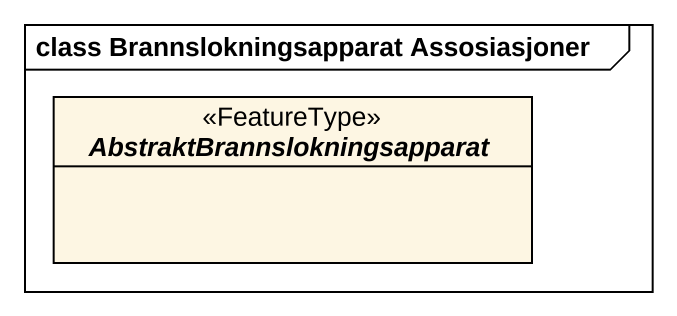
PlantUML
@startuml
mainframe class Brannslokningsapparat Assosiasjoner
hide circle
hide empty members
abstract class "AbstraktBrannslokningsapparat" as AbstraktBrannslokningsappara <<FeatureType>>
@enduml
